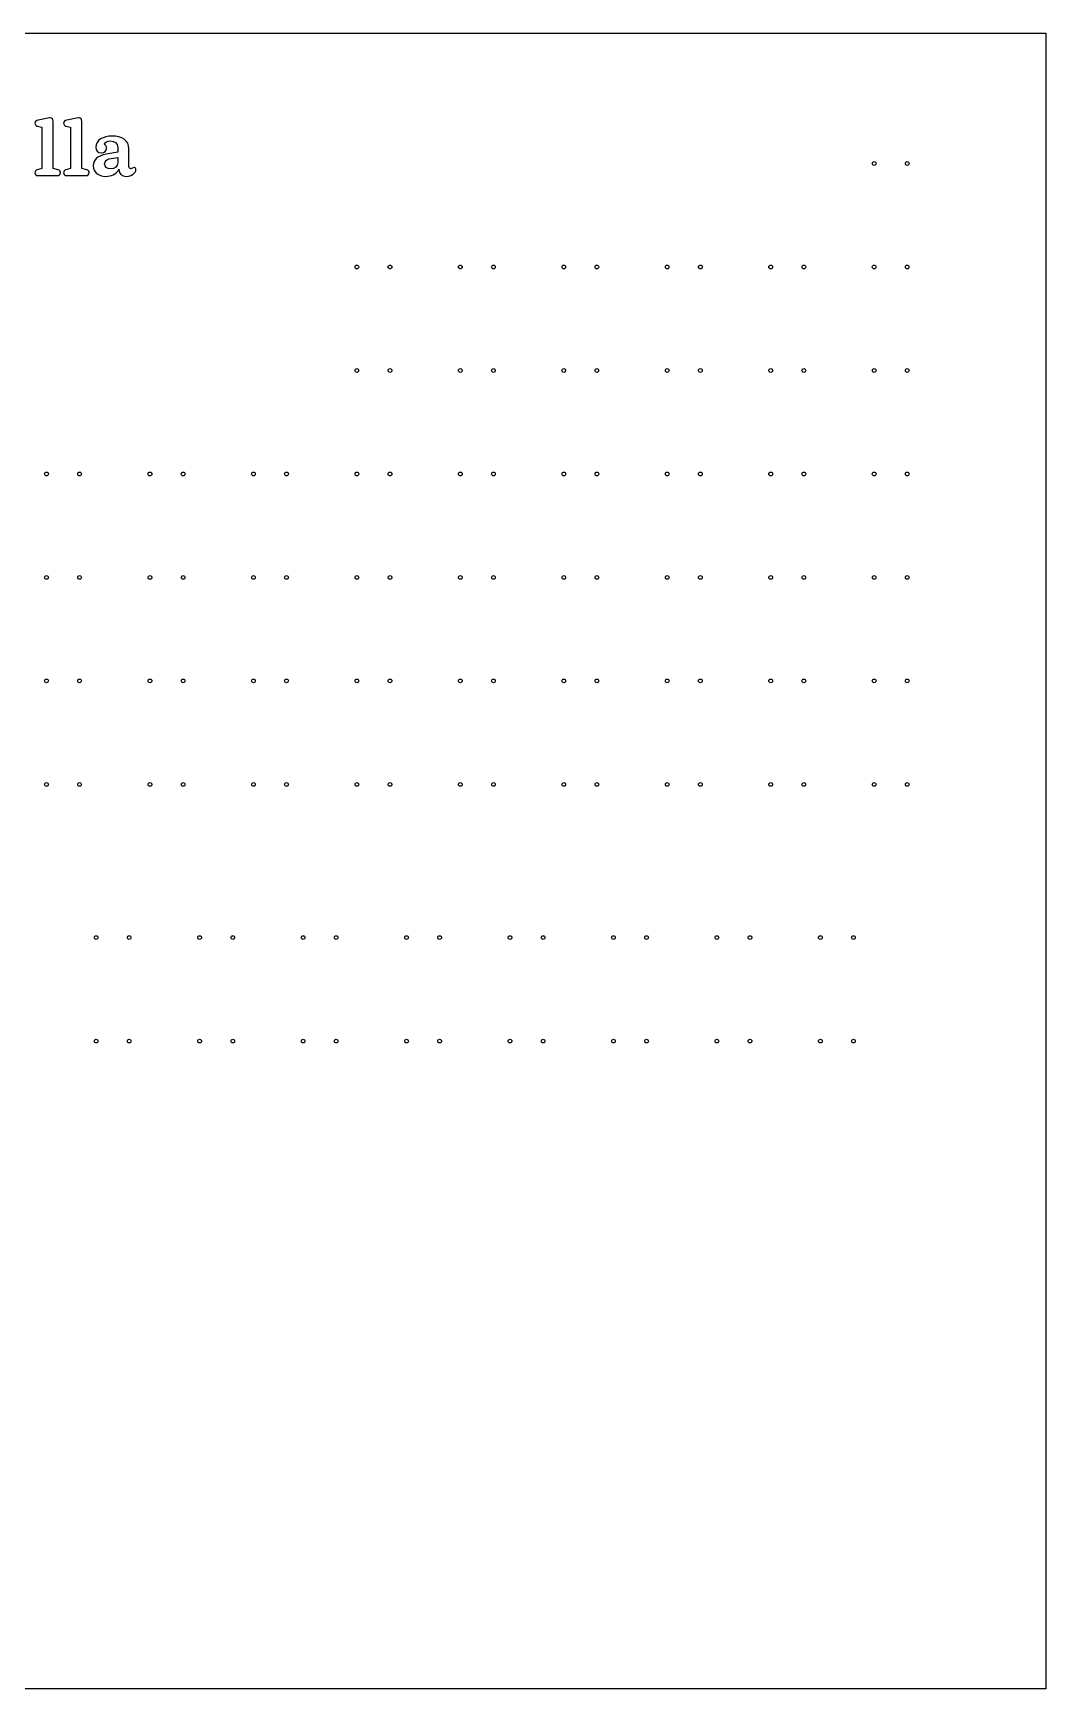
# Model space of a CAD drawing. Header units: millimetres. Extents: x -1273 to 1228, y -1403 to 598.
# Drawn here: x 4 to 1228, y -1403 to 598 of the extents above; entities that cross this region are included whole.
import ezdxf

# ---------------------------------------------------------------- set-up
doc = ezdxf.new("R2010")
doc.units = ezdxf.units.MM
doc.layers.get('0').update_dxf_attribs({"linetype": 'CONTINUOUS'})

msp = doc.modelspace()

# ---------------------------------------------------------------- linework, layer by layer
for p, q in [((8.65613, 485.066618), (14.17996, 483.730671)), ((23.44024, 495.04187), (10.08078, 492.28126)), ((14.17996, 483.730671), (14.17996, 433.945727)), ((27.98301, 433.945727), (27.98301, 491.211458)), ((43.30204, 485.066618), (48.82329, 483.730671)), ((58.0862, 495.04187), (44.72673, 492.28126)), ((48.82329, 483.730671), (48.82329, 433.945727)), ((62.62896, 433.945727), (62.62896, 491.211458)), ((106.09162, 453.71616), (92.19724, 451.132977)), ((97.98722, 446.235363), (106.09162, 447.305169)), ((106.09162, 459.506139), (106.09162, 453.71616)), ((106.09162, 447.305169), (106.09162, 441.157718)), ((119.62852, 435.905258), (119.62852, 457.546574)), ((14.17996, 433.945727), (8.65613, 432.52106)), ((9.99206, 425.395135), (32.88321, 425.395135)), ((34.21919, 432.52106), (27.98301, 433.945727)), ((48.82329, 433.945727), (43.30204, 432.52106)), ((44.63802, 425.395135), (67.52654, 425.395135)), ((68.86252, 432.52106), (62.62896, 433.945727)), ((107.42755, 433.053318), (107.42755, 432.698457))]:
    msp.add_line(p, q)
msp.add_lwpolyline([(1227.5, -1402.5), (-1272.5, -1402.5), (-1272.5, 597.5), (1227.5, 597.5)], close=True)
for centre in [(1020, 440), (1060, 440), (395, 315), (435, 315), (520, 315), (560, 315), (645, 315), (685, 315), (770, 315), (810, 315), (895, 315), (935, 315), (1020, 315), (1060, 315), (395, 190), (435, 190), (520, 190), (560, 190), (645, 190), (685, 190), (770, 190), (810, 190), (895, 190), (935, 190), (1020, 190), (1060, 190), (20, 65), (60, 65), (145, 65), (185, 65), (270, 65), (310, 65), (395, 65), (435, 65), (520, 65), (560, 65), (645, 65), (685, 65), (770, 65), (810, 65), (895, 65), (935, 65), (1020, 65), (1060, 65), (20, -60), (60, -60), (145, -60), (185, -60), (270, -60), (310, -60), (395, -60), (435, -60), (520, -60), (560, -60), (645, -60), (685, -60), (770, -60), (810, -60), (895, -60), (935, -60), (1020, -60), (1060, -60), (20, -185), (60, -185), (145, -185), (185, -185), (270, -185), (310, -185), (395, -185), (435, -185), (520, -185), (560, -185), (645, -185), (685, -185), (770, -185), (810, -185), (895, -185), (935, -185), (1020, -185), (1060, -185), (20, -310), (60, -310), (145, -310), (185, -310), (270, -310), (310, -310), (395, -310), (435, -310), (520, -310), (560, -310), (645, -310), (685, -310), (770, -310), (810, -310), (895, -310), (935, -310), (1020, -310), (1060, -310), (80, -495), (120, -495), (205, -495), (245, -495), (330, -495), (370, -495), (455, -495), (495, -495), (580, -495), (620, -495), (705, -495), (745, -495), (830, -495), (870, -495), (955, -495), (995, -495), (80, -620), (120, -620), (205, -620), (245, -620), (330, -620), (370, -620), (455, -620), (495, -620), (580, -620), (620, -620), (705, -620), (745, -620), (830, -620), (870, -620), (955, -620), (995, -620)]:
    msp.add_circle(centre, 2.25)
for points in [[(10.08078, 492.28126), (7.76509, 491.835965), (5.98422, 490.857465), (5.98422, 488.630886)], [(5.98422, 488.630886), (5.98422, 487.383998), (6.78584, 485.957251), (8.65613, 485.066618)], [(24.55704, 495.17756), (24.21364, 495.17456), (23.84105, 495.13096), (23.44024, 495.04187)], [(27.98301, 491.211458), (27.98301, 493.23765), (26.96068, 495.19704), (24.55704, 495.17756)], [(44.72673, 492.28126), (42.4111, 491.835965), (40.63017, 490.857465), (40.63017, 488.630886)], [(40.63017, 488.630886), (40.63017, 487.383998), (41.43169, 485.957251), (43.30204, 485.066618)], [(59.20294, 495.17756), (58.85959, 495.17456), (58.48696, 495.13096), (58.0862, 495.04187)], [(62.62896, 491.211458), (62.62896, 493.23765), (61.60664, 495.19704), (59.20294, 495.17756)], [(98.96571, 473.131765), (88.63433, 473.131765), (79.46135, 468.501181), (79.46135, 459.594854)], [(89.97153, 463.602699), (90.59496, 465.829283), (93.62244, 467.255682), (96.82872, 467.255682)], [(92.64344, 458.258902), (92.64344, 461.108928), (91.30746, 462.44488), (89.97153, 463.602699)], [(96.82872, 467.255682), (101.81627, 467.255682), (106.09162, 464.582743), (106.09162, 459.506139)], [(119.62852, 457.546574), (119.62852, 468.145103), (111.43454, 473.131765), (98.96571, 473.131765)], [(92.19724, 451.132977), (82.22213, 449.262648), (76.34592, 445.076509), (76.34592, 437.149878)], [(79.46135, 459.594854), (79.46135, 455.943259), (82.13322, 452.73768), (86.14111, 452.73768)], [(86.14111, 452.73768), (89.88175, 452.73768), (92.64344, 455.408882), (92.64344, 458.258902)], [(90.14896, 439.733056), (90.14896, 443.384651), (93.26687, 445.611917), (97.98722, 446.235363)], [(106.09162, 441.157718), (106.09162, 436.615491), (102.97527, 433.410785), (97.18615, 433.410785)], [(8.65613, 432.52106), (6.96393, 431.808555), (6.07293, 430.382151), (6.07293, 428.868077)], [(6.07293, 428.868077), (6.07293, 426.81962), (7.58736, 425.395135), (9.99206, 425.395135)], [(32.88321, 425.395135), (35.37698, 425.395135), (36.89105, 426.81962), (36.89105, 428.868077)], [(36.89105, 428.868077), (36.89105, 430.293092), (36.00046, 431.808555), (34.21919, 432.52106)], [(43.30204, 432.52106), (41.60983, 431.808555), (40.71889, 430.382151), (40.71889, 428.868077)], [(40.71889, 428.868077), (40.71889, 426.81962), (42.23331, 425.395135), (44.63802, 425.395135)], [(67.52654, 425.395135), (70.02031, 425.395135), (71.53438, 426.81962), (71.53438, 428.868077)], [(71.53438, 428.868077), (71.53438, 430.293092), (70.64379, 431.808555), (68.86252, 432.52106)], [(76.34592, 437.149878), (76.34592, 429.935753), (82.22385, 424.414011), (91.75366, 424.414011)], [(97.18615, 433.410785), (93.08924, 433.410785), (90.14896, 435.636148), (90.14896, 439.733056)], [(91.75366, 424.414011), (97.89901, 424.414011), (104.31035, 426.997017), (107.42755, 433.053318)], [(107.42755, 432.698457), (107.42755, 427.532788), (110.81232, 424.414011), (116.69051, 424.414011)], [(116.69051, 424.414011), (122.65772, 424.414011), (127.91262, 428.60224), (128.00169, 432.521026)], [(121.58808, 433.676936), (120.34117, 433.676936), (119.62852, 434.391184), (119.62852, 435.905258)], [(125.8647, 435.192924), (124.17249, 435.192924), (123.45838, 433.676936), (121.58808, 433.676936)], [(128.00169, 432.521026), (128.00169, 434.213228), (127.20063, 435.192924), (125.8647, 435.192924)]]:
    msp.add_open_spline(points, degree=3)

doc.saveas('drawing.dxf')
